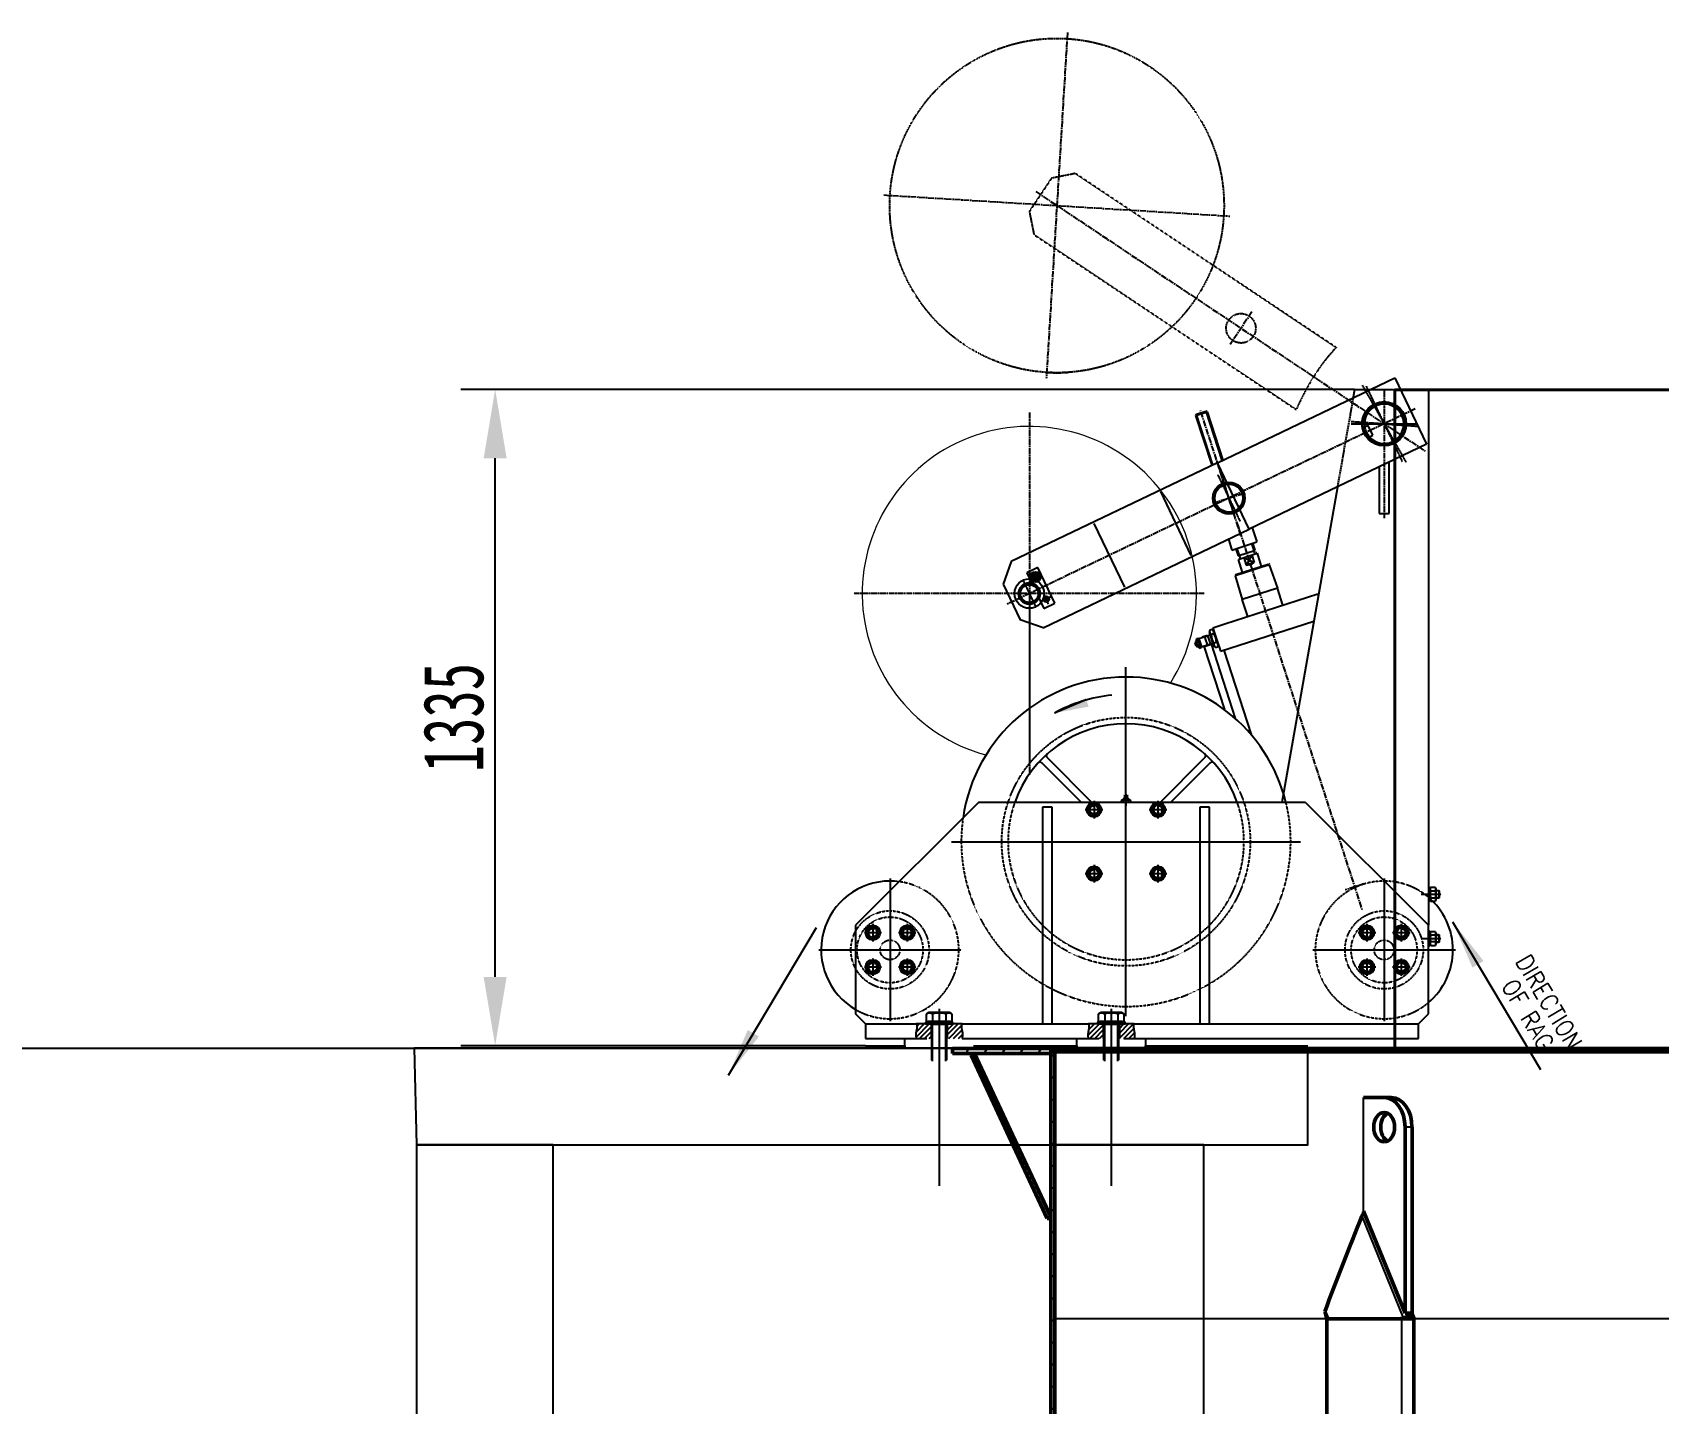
# Model space of a CAD drawing. Header units: millimetres. Extents: x 39335 to 110675, y -13954 to 36506.
# Drawn here: x 48306 to 51613, y 23853 to 26641 of the extents above; entities that cross this region are included whole.
import ezdxf
from ezdxf.enums import TextEntityAlignment as Align

# ---------------------------------------------------------------- set-up
doc = ezdxf.new("R2010")
doc.units = ezdxf.units.MM
for name, pattern in [('AM_ISO02W050', [7.5, 6, -1.5]), ('AM_ISO08W050', [18, 12, -1.5, 3, -1.5]), ('AM_ISO08W050x2', [9, 6, -0.75, 1.5, -0.75]), ('DASHDOT', [1.2, 1, -0.095, 0.01, -0.095]), ('DASHED', [0.75, 0.5, -0.25])]:
    doc.linetypes.add(name, pattern=pattern)
for name, color, linetype in [('10', 3, 'Continuous'), ('101', 7, 'Continuous'), ('102', 7, 'Continuous'), ('112', 7, 'Continuous'), ('20', 4, 'Continuous'), ('24', 7, 'Continuous'), ('26', 7, 'Continuous'), ('34', 7, 'Continuous'), ('4', 7, 'Continuous'), ('45', 7, 'Continuous'), ('5', 7, 'Continuous'), ('6', 7, 'Continuous'), ('94', 7, 'Continuous')]:
    doc.layers.add(name, color=color, linetype=linetype)
for name, color, linetype, lineweight in [('AM_0', 7, 'Continuous', 50), ('AM_3', 6, 'AM_ISO02W050', 25), ('AM_4', 3, 'Continuous', 25), ('AM_7', 4, 'AM_ISO08W050', 25), ('AM_8', 1, 'Continuous', 25), ('CAXA4', 3, 'Continuous', 25), ('NET-CO-BAN', 86, 'Continuous', 40), ('RED', 1, 'Continuous', 9)]:
    doc.layers.add(name, color=color, linetype=linetype, lineweight=lineweight)
doc.styles.add('\\M+5B1EA\\M+5D7BC', font='', dxfattribs={"width": 0.667})
doc.styles.add('SIMPLEX', font='SIMPLEX.SHX')
doc.styles.get('\\M+5B1EA\\M+5D7BC').set_extended_font_data('FangSong_GB2312')
doc.dimstyles.new('\\M+5B1EA\\M+5D7BC', dxfattribs={"dimscale": 35, "dimtxt": 3.5, "dimasz": 4, "dimexe": 2, "dimexo": 0, "dimtad": 1, "dimdec": 1, "dimdsep": 46, "dimtxsty": '\\M+5B1EA\\M+5D7BC', "dimcen": 0, "dimdle": 6, "dimazin": 2, "dimtfac": 1, "dimtdec": 1, "dimtmove": 0, "dimatfit": 3, "dimfxl": 0, "dimtolj": 1, "dimtzin": 0, "dimarcsym": 0})

# ---------------------------------------------------------------- blocks, each defined once
blk = doc.blocks.new('*D253')
at = {"layer": 'CAXA4', "color": 0, "lineweight": -2, "transparency": 16777216}
for p, q in [((51357, 24575.3), (51978.7, 24575.3)), ((51908.7, 24435.3), (51908.7, 19745.3)), ((51051.9, 19605.3), (51978.7, 19605.3))]:
    blk.add_line(p, q, dxfattribs=at)
at = {"layer": 'CAXA4', "color": 0, "transparency": 16777216}
for points in [[(51885.4, 24435.3), (51932.1, 24435.3), (51908.7, 24575.3)], [(51885.4, 19745.3), (51932.1, 19745.3), (51908.7, 19605.3)]]:
    blk.add_solid(points, dxfattribs=at)
at = {"layer": 'DEFPOINTS', "color": 0, "transparency": 16777216}
for p in [(51357, 24575.3), (51051.9, 19605.3), (51908.7, 19605.3)]:
    blk.add_point(p, dxfattribs=at)
at = {"layer": 'CAXA4', "color": 0, "transparency": 16777216, "insert": (51824.3, 23812.1), "char_height": 122.5, "attachment_point": 5, "rotation": 90, "style": '\\M+5B1EA\\M+5D7BC'}
blk.add_mtext('\\A1;4970', dxfattribs=at)
blk = doc.blocks.new('*X239')
at = {"layer": '112', "color": 4}
for p, q in [((14347.6, -17083.3), (14374.8, -17056.1)), ((14347.8, -17073.2), (14364.9, -17056.1)), ((14349.4, -17061.7), (14355, -17056.1)), ((14354.7, -17086.1), (14378.2, -17062.6)), ((14364.6, -17086.1), (14378.2, -17072.5)), ((14374.5, -17086.1), (14378.2, -17082.4))]:
    blk.add_line(p, q, dxfattribs=at)
blk = doc.blocks.new('*X240')
at = {"layer": '112', "color": 4}
for p, q in [((14411.2, -17059.3), (14414.4, -17056.1)), ((14411.2, -17069.2), (14424.3, -17056.1)), ((14411.2, -17079.1), (14434.2, -17056.1)), ((14414.1, -17086.1), (14440.1, -17060.1)), ((14424, -17086.1), (14440.9, -17069.2)), ((14433.9, -17086.1), (14442.1, -17077.9))]:
    blk.add_line(p, q, dxfattribs=at)
blk = doc.blocks.new('*X241')
at = {"layer": '112', "color": 4}
for p, q in [((14697.3, -17080.1), (14721.2, -17056.1)), ((14698.5, -17068.9), (14711.3, -17056.1)), ((14699, -17058.6), (14701.4, -17056.1)), ((14701.1, -17086.1), (14728.2, -17059.1)), ((14711, -17086.1), (14728.2, -17069)), ((14720.9, -17086.1), (14728.2, -17078.9))]:
    blk.add_line(p, q, dxfattribs=at)
blk = doc.blocks.new('*X242')
at = {"layer": '112', "color": 4}
for p, q in [((14761.2, -17065.7), (14770.7, -17056.1)), ((14761.2, -17075.6), (14780.6, -17056.1)), ((14761.2, -17085.5), (14790.5, -17056.1)), ((14770.4, -17086.1), (14790.3, -17066.2)), ((14780.3, -17086.1), (14791.8, -17074.7)), ((14790.2, -17086.1), (14791.5, -17084.9))]:
    blk.add_line(p, q, dxfattribs=at)
blk = doc.blocks.new('*D254')
at = {"layer": 'CAXA4', "color": 0, "lineweight": -2, "transparency": 16777216}
for p, q in [((50994.8, 25915.3), (49176.7, 25915.3)), ((49246.7, 24720.3), (49246.7, 25775.3)), ((49999.8, 24580.3), (49176.7, 24580.3))]:
    blk.add_line(p, q, dxfattribs=at)
at = {"layer": 'CAXA4', "color": 0, "transparency": 16777216}
for points in [[(49223.3, 25775.3), (49270, 25775.3), (49246.7, 25915.3)], [(49223.3, 24720.3), (49270, 24720.3), (49246.7, 24580.3)]]:
    blk.add_solid(points, dxfattribs=at)
at = {"layer": 'DEFPOINTS', "color": 0, "transparency": 16777216}
for p in [(49246.7, 25915.3), (50994.8, 25915.3), (49999.8, 24580.3)]:
    blk.add_point(p, dxfattribs=at)
at = {"layer": 'CAXA4', "color": 0, "transparency": 16777216, "insert": (49162.2, 25247.8), "char_height": 122.5, "attachment_point": 5, "rotation": 90, "style": '\\M+5B1EA\\M+5D7BC'}
blk.add_mtext('\\A1;1335', dxfattribs=at)
blk = doc.blocks.new('A$C7F1C63B6')
at = {"layer": '102', "color": 4, "linetype": 'DASHDOT'}
for p, q in [((600.5, -106.9), (641, -106.9)), ((600.5, -196.9), (641, -196.9))]:
    blk.add_line(p, q, dxfattribs=at)
at = {"layer": 'AM_0'}
for p, q in [((264.7, 586), (266.6, 586.6)), ((291.5, 563.1), (289, 564.4)), ((160.7, 398.2), (161.1, 397.8)), ((166.1, 418.9), (165.7, 419.3))]:
    blk.add_line(p, q, dxfattribs=at)
at = {"layer": 'AM_3', "ltscale": 0.5}
for p, q in [((461.5, 900.2), (430, 721.4)), ((496.4, 920), (554.2, 920))]:
    blk.add_line(p, q, dxfattribs=at)
at = {"layer": 'AM_7'}
for p, q in [((-119.1, 1645.7), (-162.1, 941.9)), ((-492.4, 1315.3), (211.3, 1272.3)), ((-183.3, 1322.3), (608.2, 794.5)), ((256, 1077.4), (211.6, 1010.9)), ((525, 917.1), (525, 657.8)), ((-196.6, 872.7), (-196.6, 136.7)), ((233.9, 622.7), (151.6, 877.3)), ((588.1, 880.2), (488.9, 832.7)), ((487.5, 832.1), (-241.7, 483.1)), ((220.1, 665.6), (198.5, 732.2)), ((176, 688.2), (242.6, 709.7)), ((225.6, 648.4), (480.4, -139.5)), ((-188.2, 547.3), (-193.8, 539.2)), ((-193.8, 539.2), (-189.5, 530.4)), ((-178.4, 546.6), (-188.2, 547.3)), ((-179.7, 529.6), (-174.2, 537.7)), ((-174.2, 537.7), (-178.4, 546.6)), ((159.3, 504.7), (-552.6, 504.7)), ((-196.6, 506.7), (-196.6, 164.7)), ((163.4, 408.6), (159.8, 419.7)), ((167, 397.4), (163.4, 408.6)), ((484, -85.8), (446, -98.1))]:
    blk.add_line(p, q, dxfattribs=at)
at = {"layer": 'AM_7', "linetype": 'DASHDOT', "ltscale": 0.1}
for p, q in [((-103.2, 1359), (-151.7, 1349.3)), ((427.7, 1005), (-103.2, 1359)), ((-151.7, 1349.3), (-196.1, 1282.7)), ((-186.4, 1234.2), (-196.1, 1282.7)), ((-186.4, 1234.2), (346.1, 879.1))]:
    blk.add_line(p, q, dxfattribs=at)
at = {"layer": 'AM_7', "linetype": 'Continuous'}
for p, q in [((185.9, 770.9), (546.7, 943.6)), ((546.7, 943.6), (611.5, 808.2)), ((465, 920), (461.5, 900.2)), ((465, 920), (496.4, 920)), ((554.2, 920), (615, 920)), ((142.3, 867), (165.2, 874.4)), ((142.3, 867), (143.6, 869.5)), ((175.1, 765.7), (142.3, 867)), ((176.4, 766.4), (143.3, 868.9)), ((143.6, 869.5), (162.7, 875.6)), ((165.2, 874.4), (162.7, 875.6)), ((195.6, 775.5), (163.3, 875.3)), ((165.2, 874.4), (196.9, 776.2)), ((492.3, 846.5), (485.6, 843.3)), ((501.8, 826.7), (492.3, 846.5)), ((611.5, 808.2), (250.7, 635.6)), ((495.1, 823.5), (501.8, 826.7)), ((185.9, 770.9), (-233.5, 570.2)), ((250.7, 635.6), (185.9, 770.9)), ((515, 762.1), (515, 667.8)), ((535, 667.8), (535, 771.6)), ((70, 712.1), (132.1, 582.2)), ((515, 667.8), (535, 667.8)), ((-168.8, 434.9), (250.7, 635.6)), ((-65.3, 647.3), (-3.2, 517.4)), ((256.7, 638.5), (266.1, 609.6)), ((208.4, 615.4), (215.6, 593.2)), ((215.6, 593.2), (266.1, 609.6)), ((223.7, 595.9), (228.3, 581.6)), ((225.6, 596.5), (230.2, 582.2)), ((260.7, 592), (256, 606.3)), ((262.6, 592.7), (257.9, 606.9)), ((-233.5, 570.2), (-250, 523.5)), ((291.5, 563.1), (222.1, 540.7)), ((223.4, 543.2), (289, 564.4)), ((228.3, 581.6), (229.3, 581.9)), ((228.6, 574.3), (230.5, 574.9)), ((237.2, 547.7), (228.6, 574.3)), ((229.3, 581.9), (261.6, 592.4)), ((230.5, 574.9), (264.7, 586)), ((232.4, 578.7), (231.8, 580.6)), ((239.5, 577.8), (260.6, 567.9)), ((239.5, 577.8), (244.4, 562.6)), ((255.7, 583.1), (244.4, 562.6)), ((260.6, 567.9), (244.4, 562.6)), ((255.7, 583.1), (260.6, 567.9)), ((260.9, 587.9), (260.3, 589.8)), ((261.6, 592.4), (262.6, 592.7)), ((266.6, 586.6), (275.2, 560)), ((291.5, 563.1), (307.9, 515.9)), ((-179.2, 557.4), (-201.7, 546.6)), ((-201.7, 546.6), (-190.8, 523.8)), ((-189.5, 530.4), (-179.7, 529.6)), ((-144.6, 485.2), (-179.2, 557.4)), ((223.4, 543.2), (222.1, 540.7)), ((222.1, 540.7), (236.5, 492.8)), ((-250, 523.5), (-215.5, 451.3)), ((-178.1, 497.2), (-167.2, 474.4)), ((201.3, 442.9), (390, 503.9)), ((307.9, 515.9), (236.5, 492.8)), ((319.2, 481), (307.9, 515.9)), ((390, 503.9), (391.1, 500.8)), ((-167.2, 474.4), (-144.6, 485.2)), ((247.8, 457.9), (236.5, 492.8)), ((-168.8, 434.9), (-215.5, 451.3)), ((170.4, 430.3), (169.4, 425.7)), ((175.4, 431.9), (170.4, 430.3)), ((178.9, 428.7), (175.4, 431.9)), ((176.9, 435), (201.3, 442.9)), ((176.9, 435), (179.6, 426.5)), ((192.3, 387.4), (381.9, 448.7)), ((140.6, 404.3), (141.5, 404.7)), ((142.4, 398.6), (140.6, 404.3)), ((143.4, 408), (140.7, 407.1)), ((140.7, 407.1), (144.2, 396.5)), ((143.4, 398.9), (142.4, 398.6)), ((143.2, 412.4), (142.7, 409.9)), ((142.7, 409.9), (147.4, 395.4)), ((146.6, 413.4), (143.2, 412.4)), ((144.2, 396.5), (146.8, 397.3)), ((144.8, 407.7), (148.1, 408.8)), ((148.4, 411.8), (146.6, 413.4)), ((147.8, 398.4), (151.1, 399.4)), ((148, 413.1), (166.1, 418.9)), ((153.6, 395.9), (148, 413.1)), ((153.1, 397.2), (148.4, 411.8)), ((148.8, 410.8), (152.8, 398.2)), ((152.6, 394.8), (153.1, 397.2)), ((171.6, 401.8), (153.6, 395.9)), ((155.2, 415.9), (155.1, 415.4)), ((165.7, 419.3), (155.2, 415.9)), ((158.5, 397.5), (200.1, 268.6)), ((161.1, 397.8), (171.5, 401.2)), ((166.1, 418.9), (171.1, 420.5)), ((166.1, 418.9), (171.6, 401.8)), ((169.4, 425.7), (178.3, 398.3)), ((171.1, 420.5), (176.6, 403.4)), ((171.5, 401.2), (171.7, 401.8)), ((171.6, 401.8), (176.6, 403.4)), ((173.2, 402.3), (222.2, 250.7)), ((178.3, 423.1), (173.3, 421.5)), ((178.3, 398.3), (181.8, 395.1)), ((184, 405.5), (178.9, 403.9)), ((179.6, 426.5), (187.1, 403.5)), ((186.8, 396.7), (187.8, 401.3)), ((187.1, 403.5), (190.1, 394.3)), ((147.4, 395.4), (149.3, 393.7)), ((149.3, 393.7), (152.6, 394.8)), ((181.8, 395.1), (186.8, 396.7)), ((190.1, 394.3), (192.3, 387.4)), ((199, 389.6), (254.5, 217.9)), ((617.1, -91.9), (615, -91.9)), ((617.1, -121.9), (617.1, -91.9)), ((618, -92.8), (617.1, -91.9)), ((618, -121), (618, -92.8)), ((619.8, -93.1), (618, -96.1)), ((618, -96.1), (618, -117.7)), ((629.2, -93.1), (619.8, -93.1)), ((631, -96.1), (629.2, -93.1)), ((631, -117.7), (631, -96.1)), ((631, -98.9), (636, -98.9)), ((636, -98.9), (636, -114.9)), ((636, -98.9), (637, -99.9)), ((615, -121.9), (617.1, -121.9)), ((617.1, -121.9), (618, -121)), ((618, -117.7), (619.8, -120.8)), ((619.8, -100), (629.2, -100)), ((619.8, -113.8), (629.2, -113.8)), ((619.8, -120.8), (629.2, -120.8)), ((629.2, -120.8), (631, -117.7)), ((637, -99.9), (631, -99.9)), ((637, -113.9), (631, -113.9)), ((636, -114.9), (631, -114.9)), ((637, -113.9), (636, -114.9)), ((637, -99.9), (637, -113.9)), ((617.1, -181.9), (615, -181.9)), ((617.1, -211.9), (617.1, -181.9)), ((618, -182.8), (617.1, -181.9)), ((618, -211), (618, -182.8)), ((619.8, -183.1), (618, -186.1)), ((618, -186.1), (618, -207.7)), ((629.2, -183.1), (619.8, -183.1)), ((629.2, -190), (619.8, -190)), ((631, -186.1), (629.2, -183.1)), ((631, -207.7), (631, -186.1)), ((631, -188.9), (636, -188.9)), ((631, -189.9), (637, -189.9)), ((636, -188.9), (636, -204.9)), ((636, -188.9), (637, -189.9)), ((637, -189.9), (637, -203.9)), ((615, -211.9), (617.1, -211.9)), ((617.1, -211.9), (618, -211)), ((618, -207.7), (619.8, -210.8)), ((629.2, -203.8), (619.8, -203.8)), ((619.8, -210.8), (629.2, -210.8)), ((629.2, -210.8), (631, -207.7)), ((631, -203.9), (637, -203.9)), ((636, -204.9), (631, -204.9)), ((637, -203.9), (636, -204.9))]:
    blk.add_line(p, q, dxfattribs=at)
at = {"layer": 'AM_7', "linetype": 'DASHDOT'}
for p, q in [((488.3, 926.7), (561.7, 773.3)), ((458, 854.8), (592, 845.2)), ((488.9, 832.7), (486.1, 831.4)), ((186.6, 746.3), (231.9, 651.6)), ((-209.7, 532), (-183.6, 477.4)), ((-172.9, 543.8), (-195.1, 533.1)), ((-174.1, 543.2), (-193.9, 533.7)), ((-177.7, 541.5), (-190.3, 535.4)), ((-177.7, 541.5), (-190.3, 535.4)), ((-178.7, 527.3), (-189.3, 549.6)), ((-179.2, 528.5), (-188.7, 548.4)), ((-187, 544.8), (-181, 532.1)), ((-187, 544.8), (-181, 532.1)), ((-207.4, 527.2), (-185.8, 482.1)), ((-152.5, 498.1), (-172.3, 488.6)), ((-156.1, 496.4), (-168.7, 490.3)), ((-156.1, 496.4), (-168.7, 490.3)), ((-157.6, 483.4), (-167.1, 503.3)), ((-165.4, 499.7), (-159.4, 487)), ((-165.4, 499.7), (-159.4, 487))]:
    blk.add_line(p, q, dxfattribs=at)
at = {"layer": 'AM_7', "linetype": 'AM_ISO08W050x2'}
for p, q in [((185.1, 773.6), (193.6, 747.5)), ((191.7, 753.2), (200.2, 727))]:
    blk.add_line(p, q, dxfattribs=at)
at = {"layer": 'AM_7', "linetype": 'DASHDOT', "ltscale": 0.1}
for centre, radius in [((-140.6, 1293.8), 340), ((233.8, 1044.2), 30)]:
    blk.add_circle(centre, radius, dxfattribs=at)
at = {"layer": 'AM_7', "linetype": 'Continuous'}
for centre, radius in [((209.3, 698.9), 32.5), ((209.3, 698.9), 30), ((209.3, 698.9), 28.5), ((-196.6, 504.7), 30), ((-196.6, 504.7), 30), ((-184, 538.5), 10.5), ((-184, 538.5), 9.9), ((-184, 538.5), 7.65), ((-184, 538.5), 4.25), ((-184, 538.5), 4.25), ((-196.6, 504.7), 22), ((-196.6, 504.7), 22), ((-196.6, 504.7), 20.5), ((-196.6, 504.7), 20.5), ((-196.6, 504.7), 20.5), ((-196.6, 504.7), 20.2), ((-196.6, 504.7), 20), ((-196.6, 504.7), 18), ((-162.4, 493.4), 6), ((-162.4, 493.4), 4.25), ((-162.4, 493.4), 4.25)]:
    blk.add_circle(centre, radius, dxfattribs=at)
at = {"layer": 'AM_7', "linetype": 'DASHDOT', "ltscale": 0.1}
for centre, radius, start, end in [((652.9, 785.4), 314.6, 135.712, 142.5743), ((714.9, 738), 392.6, 142.5824, 148.0813), ((823.5, 670.3), 520.7, 148.0766, 152.2301), ((1025.4, 563.9), 748.8, 152.227, 155.1071)]:
    blk.add_arc(centre, radius, start, end, dxfattribs=at)
at = {"layer": 'AM_7'}
blk.add_arc((-140.6, 1293.8), 340, 266.5049, 274.074, dxfattribs=at)
at = {"layer": 'AM_7', "linetype": 'Continuous'}
for centre, radius, start, end in [((525, 850), 40, 25.572, 189.61), ((525, 850), 40, 25.572, 189.61), ((525, 850), 40, 295.572, 25.572), ((525, 850), 40, 189.61, 205.572), ((525, 850), 40, 205.572, 221.534), ((525, 850), 40, 221.534, 295.572), ((229.9, 580), 2, 17.9186, 107.9186), ((229.5, 577.8), 3, 287.9186, 17.9186), ((245.7, 586.2), 23.6, 266.7914, 309.0457), ((262.2, 590.5), 2, 107.9186, 197.9186), ((263.8, 588.9), 3, 197.9186, 287.9186), ((-184, 538.5), 5, 195.572, 125.572), ((-184, 538.5), 5, 195.572, 125.572), ((-162.4, 493.4), 5, 195.572, 125.572), ((-162.4, 493.4), 5, 195.572, 125.572), ((178.3, 427.9), 8.18, 163.5343, 232.3028), ((170.4, 425.4), 8.18, 343.5343, 52.3028), ((147.4, 411.1), 4.34, 163.5343, 232.3028), ((161, 407.8), 16.2, 180.3306, 215.5065), ((143.9, 410), 4.34, 343.5343, 52.3028), ((151.9, 397.1), 4.34, 163.5343, 232.3028), ((134.9, 399.3), 16.2, 0.3306, 35.5065), ((148.4, 396), 4.34, 343.5343, 52.3028), ((203.8, 421.6), 30.6, 180.3306, 215.5065), ((153.4, 405.3), 30.6, 0.3306, 35.5065), ((186.8, 401.6), 8.18, 163.5343, 232.3028), ((179, 399), 8.18, 343.5343, 52.3028), ((624.8, -96.5), 6.13, 145.6158, 214.3842), ((624.2, -96.5), 6.13, 325.6158, 34.3842), ((641.6, -106.9), 22.9, 162.412, 197.588), ((624.8, -117.3), 6.13, 145.6158, 214.3842), ((607.4, -106.9), 22.9, 342.412, 17.588), ((624.2, -117.3), 6.13, 325.6158, 34.3842), ((624.8, -186.5), 6.13, 145.6158, 214.3842), ((641.6, -196.9), 22.9, 162.412, 197.588), ((624.2, -186.5), 6.13, 325.6158, 34.3842), ((607.4, -196.9), 22.9, 342.412, 17.588), ((624.8, -207.3), 6.13, 145.6158, 214.3842), ((624.2, -207.3), 6.13, 325.6158, 34.3842)]:
    blk.add_arc(centre, radius, start, end, dxfattribs=at)
at = {"layer": 'AM_7', "linetype": 'Continuous', "lineweight": 18}
blk.add_arc((-196.6, 504.7), 339.9, 327.6073, 254.9665, dxfattribs=at)
blk = doc.blocks.new('*D277')
at = {"layer": 'CAXA4', "color": 0, "lineweight": -2, "transparency": 16777216}
for p, q in [((52011.6, 24574.9), (48009, 24574.9)), ((48079, 24434.9), (48079, 19554.9)), ((49850.2, 19414.9), (48009, 19414.9))]:
    blk.add_line(p, q, dxfattribs=at)
at = {"layer": 'CAXA4', "color": 0, "transparency": 16777216}
for points in [[(48055.7, 24434.9), (48102.3, 24434.9), (48079, 24574.9)], [(48055.7, 19554.9), (48102.3, 19554.9), (48079, 19414.9)]]:
    blk.add_solid(points, dxfattribs=at)
at = {"layer": 'DEFPOINTS', "color": 0, "transparency": 16777216}
for p in [(52011.6, 24574.9), (48079, 19414.9), (49850.2, 19414.9)]:
    blk.add_point(p, dxfattribs=at)
at = {"layer": 'CAXA4', "color": 0, "transparency": 16777216, "insert": (47994.6, 23944.7), "char_height": 122.5, "attachment_point": 5, "rotation": 90, "style": '\\M+5B1EA\\M+5D7BC'}
blk.add_mtext('\\A1;5160', dxfattribs=at)
blk = doc.blocks.new('rgqwefw')
at = {"layer": 'AM_8'}
h = blk.add_hatch(dxfattribs=at)
h.set_pattern_fill('ANSI31', color=256, scale=254, angle=15, style=0)
h.set_pattern_definition([(59.99998, (3731708.963, -131509.686), (-27.4963, 15.87501), [])])
h.paths.add_polyline_path([(3732986.9, -119356.4), (3733186.9, -119356.4), (3733186.9, -119353.4), (3733186.9, -119346.4), (3732986.9, -119346.4)])
h = blk.add_hatch(dxfattribs=at)
h.set_pattern_fill('ANSI31', color=256, scale=254, angle=90.0002, style=0)
h.set_pattern_definition([(135.0002, (3731708.963, -131509.686), (-22.45056, -22.45072), [])])
h.paths.add_polyline_path([(3733194.9, -119353.4), (3733186.9, -119353.4), (3733186.9, -119356.4), (3733186.9, -120321.4), (3733186.9, -120821.4), (3733186.9, -121121.4), (3733194.9, -121121.4)])
h = blk.add_hatch(dxfattribs=at)
h.set_pattern_fill('ANSI31', color=256, scale=254, angle=75.0002, style=0)
h.set_pattern_definition([(120.00018, (3731708.963, -131509.686), (-27.49626, -15.875084), [])])
h.paths.add_polyline_path([(3733024.6, -119359.8), (3733179.6, -119692.2), (3733186.9, -119688.8), (3733031.9, -119356.4)])
at = {"layer": 'AM_0'}
for p, q in [((3733186.9, -119346.4), (3732986.9, -119346.4)), ((3732986.9, -119346.4), (3732986.9, -119356.4)), ((3733186.9, -119356.4), (3733186.9, -119346.4)), ((3735361.9, -119346.4), (3733186.9, -119346.4)), ((3733194.9, -119353.4), (3733186.9, -119353.4)), ((3733186.9, -119353.4), (3733186.9, -121121.4)), ((3733194.9, -121121.4), (3733194.9, -119353.4)), ((3735361.9, -119353.4), (3733194.9, -119353.4)), ((3732986.9, -119356.4), (3733186.9, -119356.4)), ((3733031.9, -119356.4), (3733024.6, -119359.8)), ((3733024.6, -119359.8), (3733179.6, -119692.2)), ((3733186.9, -119688.8), (3733031.9, -119356.4)), ((3733864.9, -119446.4), (3733822.5, -119446.4)), ((3733879, -119446.4), (3733864.9, -119446.4)), ((3733907.3, -119885), (3733907.3, -119506.4)), ((3733921.5, -119506.4), (3733921.5, -119885)), ((3733822.5, -119677.2), (3733907.3, -119885)), ((3733179.6, -119692.2), (3733186.9, -119688.8)), ((3733186.9, -119692.2), (3733179.6, -119692.2)), ((3733744.1, -119881.8), (3733750, -119896.4)), ((3733907.3, -119885), (3733921.5, -119885)), ((3733921.4, -119885), (3733926.1, -119896.4)), ((3733748.4, -119896.4), (3733748.4, -121130.9)), ((3733749.9, -119896.4), (3733748.4, -119896.4)), ((3733749.9, -119896.4), (3733750, -119896.4)), ((3733750, -119896.4), (3733850.7, -119896.4)), ((3733900.3, -119896.4), (3733850.7, -119896.4)), ((3733903.7, -119894), (3733896.8, -119896.4)), ((3733900.3, -119896.4), (3733925.3, -119896.4)), ((3733924.9, -119896.4), (3733923.9, -119894)), ((3733925.3, -119896.4), (3733925.3, -121289.3)), ((3733925.3, -119896.4), (3733926.1, -119896.4))]:
    blk.add_line(p, q, dxfattribs=at)
for centre, major_axis, ratio, start_param, end_param in [((3733864.9, -119506.4), (0, 60), 0.707107, 4.712389, 6.283185), ((3733879, -119506.4), (0, 60), 0.707107, 4.712389, 6.283185), ((3733879, -119506.4), (0, 30), 0.707107, 0.339837, 2.801756), ((3735361.9, -123416.7), (-20.8, 5266.3), 0.411465, 0.782407, 0.833298), ((3735361.9, -123921), (-2147.6, 6319.2), 0.045799, 0.861875, 0.864873), ((3733903.5, -119902.4), (20.4, 8.3), 0.353553, 0.007865, 1.419583)]:
    blk.add_ellipse(centre, major_axis=major_axis, ratio=ratio, start_param=start_param, end_param=end_param, dxfattribs=at)
blk.add_ellipse((3733864.9, -119506.4), major_axis=(0, -30), ratio=0.707107, dxfattribs=at)
blk.add_open_spline([(3733823.8, -119680.4), (3733822.3, -119682), (3733821.1, -119684.2), (3733819.9, -119686.8), (3733819.7, -119687.3), (3733819.5, -119687.8)], degree=3, knots=[6.0260419, 6.0260419, 6.0260419, 6.0260419, 6.7920115, 6.7920115, 6.9615778, 6.9615778, 6.9615778, 6.9615778], dxfattribs=at)
at = {"layer": 'AM_4'}
for p, q in [((3733822.5, -119677.2), (3733822.5, -119446.4)), ((3733921.5, -119506.4), (3733907.3, -119506.4)), ((3733819.5, -119687.8), (3733903.7, -119894)), ((3733920.2, -119885), (3733923.9, -119894)), ((3737528.9, -119896.4), (3733194.9, -119896.4)), ((3733900.3, -119896.4), (3733900.3, -121289.3))]:
    blk.add_line(p, q, dxfattribs=at)

msp = doc.modelspace()

# ---------------------------------------------------------------- linework, layer by layer
for points in [[(50899.79, 24575.29), (49081.88, 24575.29), (49086.92, 24378.93), (50899.79, 24378.93)], [(49364.83, 24378.93), (49086.92, 24378.93), (49086.92, 19605.29), (49364.83, 19605.29)], [(50688.12, 24378.93), (50375.97, 24378.93), (50375.97, 19414.91), (50688.12, 19414.91)]]:
    msp.add_lwpolyline(points, close=True)
at = {"layer": '101', "color": 7}
msp.add_line((50449, 25283.58), (50384.34, 25256.98), dxfattribs=at)
msp.add_arc((50529.79, 24995.29), 299.4, 95.54723, 119.06503, dxfattribs=at)
msp.add_solid([(50448.01, 25287.49), (50453.74, 25269.97), (50384.34, 25256.98)], dxfattribs=at)
at = {"layer": '102', "color": 4, "linetype": 'DASHDOT'}
for p, q in [((51010.27, 25923.51), (51099.31, 25767.07)), ((50987.64, 25845.29), (51121.94, 25845.29)), ((50529.79, 24640.29), (50529.79, 25350.29)), ((50464.79, 25078.14), (50464.79, 25042.43)), ((50529.79, 25092.23), (50529.79, 25068.23)), ((50529.79, 25073.29), (50529.79, 25082.29)), ((50529.79, 25073.69), (50529.79, 25080.89)), ((50594.79, 25078.14), (50594.79, 25042.43)), ((50482.64, 25060.29), (50446.93, 25060.29)), ((50612.64, 25060.29), (50576.93, 25060.29)), ((50174.79, 24995.29), (50884.79, 24995.29)), ((50464.79, 24948.14), (50464.79, 24912.43)), ((50594.79, 24948.14), (50594.79, 24912.43)), ((50049.79, 24920.29), (50049.79, 24630.29)), ((50482.64, 24930.29), (50446.93, 24930.29)), ((50612.64, 24930.29), (50576.93, 24930.29)), ((51054.79, 24920.29), (51054.79, 24630.29)), ((50032.64, 24810.29), (49996.93, 24810.29)), ((50014.79, 24828.14), (50014.79, 24792.43)), ((50102.64, 24810.29), (50066.93, 24810.29)), ((50084.79, 24828.14), (50084.79, 24792.43)), ((51037.64, 24810.29), (51001.93, 24810.29)), ((51019.79, 24828.14), (51019.79, 24792.43)), ((51107.64, 24810.29), (51071.93, 24810.29)), ((51089.79, 24828.14), (51089.79, 24792.43)), ((49904.79, 24775.29), (49909.79, 24775.29)), ((49909.79, 24775.29), (50194.79, 24775.29)), ((50909.79, 24775.29), (51194.79, 24775.29)), ((51194.79, 24775.29), (51199.79, 24775.29)), ((50032.64, 24740.29), (49996.93, 24740.29)), ((50014.79, 24758.14), (50014.79, 24722.43)), ((50102.64, 24740.29), (50066.93, 24740.29)), ((50084.79, 24758.14), (50084.79, 24722.43)), ((51037.64, 24740.29), (51001.93, 24740.29)), ((51019.79, 24758.14), (51019.79, 24722.43)), ((51107.64, 24740.29), (51071.93, 24740.29)), ((51089.79, 24758.14), (51089.79, 24722.43))]:
    msp.add_line(p, q, dxfattribs=at)
at = {"layer": '102', "color": 4}
for p, q in [((51144.79, 25915.29), (51144.79, 24825.29)), ((50959.76, 25716.67), (50846.65, 25075.29)), ((50439.18, 25075.29), (50358.55, 25155.92)), ((50369.16, 25166.52), (50460.39, 25075.29)), ((50599.18, 25075.29), (50690.42, 25166.52)), ((50701.03, 25155.92), (50620.39, 25075.29)), ((50229.79, 25075.29), (49979.79, 24825.29)), ((50894.79, 25075.29), (50229.79, 25075.29)), ((50457.86, 25072.29), (50450.93, 25060.29)), ((50471.72, 25072.29), (50457.86, 25072.29)), ((50478.64, 25060.29), (50471.72, 25072.29)), ((50522.14, 25080.29), (50519.97, 25079.04)), ((50519.97, 25079.04), (50519.97, 25076.54)), ((50519.97, 25076.54), (50522.14, 25075.29)), ((50537.44, 25080.29), (50522.14, 25080.29)), ((50524.88, 25076.54), (50524.88, 25079.04)), ((50526.59, 25088.49), (50527.54, 25090.23)), ((50526.59, 25088.49), (50532.98, 25088.49)), ((50527.14, 25086), (50532.44, 25086)), ((50527.54, 25090.23), (50532.04, 25090.23)), ((50532.04, 25090.23), (50532.98, 25088.49)), ((50534.69, 25076.54), (50534.69, 25079.04)), ((50539.6, 25079.04), (50537.44, 25080.29)), ((50537.44, 25075.29), (50539.6, 25076.54)), ((50539.6, 25076.54), (50539.6, 25079.04)), ((50587.86, 25072.29), (50580.93, 25060.29)), ((50601.72, 25072.29), (50587.86, 25072.29)), ((50608.64, 25060.29), (50601.72, 25072.29)), ((50894.79, 25075.29), (51144.79, 24825.29)), ((50359.79, 25065.29), (50359.79, 24625.29)), ((50379.79, 25065.29), (50359.79, 25065.29)), ((50379.79, 24625.29), (50379.79, 25065.29)), ((50450.93, 25060.29), (50457.86, 25048.29)), ((50457.86, 25048.29), (50471.72, 25048.29)), ((50471.72, 25048.29), (50478.64, 25060.29)), ((50580.93, 25060.29), (50587.86, 25048.29)), ((50587.86, 25048.29), (50601.72, 25048.29)), ((50601.72, 25048.29), (50608.64, 25060.29)), ((50679.79, 25065.29), (50679.79, 24625.29)), ((50699.79, 25065.29), (50679.79, 25065.29)), ((50699.79, 24625.29), (50699.79, 25065.29)), ((50457.86, 24942.29), (50450.93, 24930.29)), ((50471.72, 24942.29), (50457.86, 24942.29)), ((50478.64, 24930.29), (50471.72, 24942.29)), ((50587.86, 24942.29), (50580.93, 24930.29)), ((50601.72, 24942.29), (50587.86, 24942.29)), ((50608.64, 24930.29), (50601.72, 24942.29)), ((50450.93, 24930.29), (50457.86, 24918.29)), ((50457.86, 24918.29), (50471.72, 24918.29)), ((50471.72, 24918.29), (50478.64, 24930.29)), ((50580.93, 24930.29), (50587.86, 24918.29)), ((50587.86, 24918.29), (50601.72, 24918.29)), ((50601.72, 24918.29), (50608.64, 24930.29)), ((49979.79, 24825.29), (49979.79, 24645.29)), ((50007.86, 24822.29), (50000.93, 24810.29)), ((50000.93, 24810.29), (50007.86, 24798.29)), ((50021.72, 24822.29), (50007.86, 24822.29)), ((50028.64, 24810.29), (50021.72, 24822.29)), ((50021.72, 24798.29), (50028.64, 24810.29)), ((50077.86, 24822.29), (50070.93, 24810.29)), ((50070.93, 24810.29), (50077.86, 24798.29)), ((50091.72, 24822.29), (50077.86, 24822.29)), ((50098.64, 24810.29), (50091.72, 24822.29)), ((50091.72, 24798.29), (50098.64, 24810.29)), ((51012.86, 24822.29), (51005.93, 24810.29)), ((51005.93, 24810.29), (51012.86, 24798.29)), ((51026.72, 24822.29), (51012.86, 24822.29)), ((51033.64, 24810.29), (51026.72, 24822.29)), ((51026.72, 24798.29), (51033.64, 24810.29)), ((51082.86, 24822.29), (51075.93, 24810.29)), ((51075.93, 24810.29), (51082.86, 24798.29)), ((51096.72, 24822.29), (51082.86, 24822.29)), ((51103.64, 24810.29), (51096.72, 24822.29)), ((51096.72, 24798.29), (51103.64, 24810.29)), ((51144.79, 24645.29), (51144.79, 24825.29)), ((50007.86, 24798.29), (50021.72, 24798.29)), ((50077.86, 24798.29), (50091.72, 24798.29)), ((51012.86, 24798.29), (51026.72, 24798.29)), ((51082.86, 24798.29), (51096.72, 24798.29)), ((50007.86, 24752.29), (50000.93, 24740.29)), ((50000.93, 24740.29), (50007.86, 24728.29)), ((50021.72, 24752.29), (50007.86, 24752.29)), ((50028.64, 24740.29), (50021.72, 24752.29)), ((50021.72, 24728.29), (50028.64, 24740.29)), ((50077.86, 24752.29), (50070.93, 24740.29)), ((50070.93, 24740.29), (50077.86, 24728.29)), ((50091.72, 24752.29), (50077.86, 24752.29)), ((50098.64, 24740.29), (50091.72, 24752.29)), ((50091.72, 24728.29), (50098.64, 24740.29)), ((51012.86, 24752.29), (51005.93, 24740.29)), ((51005.93, 24740.29), (51012.86, 24728.29)), ((51026.72, 24752.29), (51012.86, 24752.29)), ((51033.64, 24740.29), (51026.72, 24752.29)), ((51026.72, 24728.29), (51033.64, 24740.29)), ((51082.86, 24752.29), (51075.93, 24740.29)), ((51075.93, 24740.29), (51082.86, 24728.29)), ((51096.72, 24752.29), (51082.86, 24752.29)), ((51103.64, 24740.29), (51096.72, 24752.29)), ((51096.72, 24728.29), (51103.64, 24740.29)), ((50007.86, 24728.29), (50021.72, 24728.29)), ((50077.86, 24728.29), (50091.72, 24728.29)), ((51012.86, 24728.29), (51026.72, 24728.29)), ((51082.86, 24728.29), (51096.72, 24728.29)), ((49999.79, 24625.29), (49979.79, 24645.29)), ((51124.79, 24625.29), (51144.79, 24645.29)), ((49999.79, 24625.29), (50103.29, 24625.29)), ((49999.79, 24625.29), (49999.79, 24595.29)), ((50133.29, 24625.29), (50103.29, 24625.29)), ((50133.29, 24625.29), (50133.29, 24595.29)), ((50166.29, 24625.29), (50133.29, 24625.29)), ((50166.29, 24625.29), (50166.29, 24595.29)), ((50196.29, 24625.29), (50166.29, 24625.29)), ((50196.29, 24625.29), (50453.29, 24625.29)), ((50483.29, 24625.29), (50453.29, 24625.29)), ((50483.29, 24625.29), (50483.29, 24595.29)), ((50516.29, 24625.29), (50483.29, 24625.29)), ((50516.29, 24625.29), (50516.29, 24595.29)), ((50546.29, 24625.29), (50516.29, 24625.29)), ((50546.29, 24625.29), (51124.79, 24625.29)), ((51124.79, 24595.29), (51124.79, 24625.29)), ((49999.79, 24595.29), (50103.29, 24595.29)), ((50196.29, 24595.29), (50453.29, 24595.29)), ((50546.29, 24595.29), (51124.79, 24595.29))]:
    msp.add_line(p, q, dxfattribs=at)
for points in [[(50103.29, 24625.29, -0.0562595), (50104.25, 24622.31, -0.0484174), (50104.54, 24619.39, -0.033138), (50104.34, 24616.5, -0.0157788), (50103.86, 24613.62, 0.0012983), (50103.29, 24610.74, 0.0197323), (50102.62, 24606.34, 0.0301053), (50102.39, 24601.92, 0.0404258), (50102.79, 24597.49), (50103.29, 24595.29)], [(50196.29, 24625.29, 0.0562595), (50195.32, 24622.31, 0.0484174), (50195.04, 24619.39, 0.033138), (50195.24, 24616.5, 0.0157788), (50195.72, 24613.62, -0.0012983), (50196.29, 24610.74, -0.0197323), (50196.96, 24606.34, -0.0301053), (50197.18, 24601.92, -0.0404258), (50196.78, 24597.49), (50196.29, 24595.29)], [(50453.29, 24625.29, -0.0562595), (50454.25, 24622.31, -0.0484174), (50454.54, 24619.39, -0.033138), (50454.34, 24616.5, -0.0157788), (50453.86, 24613.62, 0.0012983), (50453.29, 24610.74, 0.0197323), (50452.62, 24606.34, 0.0301053), (50452.39, 24601.92, 0.0404258), (50452.79, 24597.49), (50453.29, 24595.29)], [(50546.29, 24625.29, 0.0562595), (50545.32, 24622.31, 0.0484174), (50545.04, 24619.39, 0.033138), (50545.24, 24616.5, 0.0157788), (50545.72, 24613.62, -0.0012983), (50546.29, 24610.74, -0.0197323), (50546.96, 24606.34, -0.0301053), (50547.18, 24601.92, -0.0404258), (50546.78, 24597.49), (50546.29, 24595.29)]]:
    msp.add_lwpolyline(points, format="xyb", dxfattribs=at)
for centre, radius in [((51054.79, 25845.29), 45), ((51054.79, 25845.29), 43.25), ((50464.79, 25060.29), 15), ((50464.79, 25060.29), 14.1), ((50464.79, 25060.29), 10.8), ((50594.79, 25060.29), 15), ((50594.79, 25060.29), 14.1), ((50594.79, 25060.29), 10.8), ((50464.79, 24930.29), 15), ((50464.79, 24930.29), 14.1), ((50464.79, 24930.29), 10.8), ((50594.79, 24930.29), 15), ((50594.79, 24930.29), 14.1), ((50594.79, 24930.29), 10.8), ((50014.79, 24810.29), 15), ((50014.79, 24810.29), 14.1), ((50014.79, 24810.29), 10.8), ((50084.79, 24810.29), 15), ((50084.79, 24810.29), 14.1), ((50084.79, 24810.29), 10.8), ((51019.79, 24810.29), 15), ((51019.79, 24810.29), 14.1), ((51019.79, 24810.29), 10.8), ((51089.79, 24810.29), 15), ((51089.79, 24810.29), 14.1), ((51089.79, 24810.29), 10.8), ((50014.79, 24740.29), 15), ((50014.79, 24740.29), 14.1), ((50014.79, 24740.29), 10.8), ((50084.79, 24740.29), 15), ((50084.79, 24740.29), 14.1), ((50084.79, 24740.29), 10.8), ((51019.79, 24740.29), 15), ((51019.79, 24740.29), 14.1), ((51019.79, 24740.29), 10.8), ((51089.79, 24740.29), 15), ((51089.79, 24740.29), 14.1), ((51089.79, 24740.29), 10.8)]:
    msp.add_circle(centre, radius, dxfattribs=at)
at = {"layer": '102', "color": 4, "linetype": 'DASHED'}
for centre, radius in [((50529.79, 24995.29), 252.71), ((50464.79, 25060.29), 8.5), ((50594.79, 25060.29), 8.5), ((50464.79, 24930.29), 8.5), ((50594.79, 24930.29), 8.5), ((50049.79, 24775.29), 79.5), ((50049.79, 24775.29), 67), ((51054.79, 24775.29), 79.5), ((51054.79, 24775.29), 67), ((50014.79, 24810.29), 8.5), ((50084.79, 24810.29), 8.5), ((51019.79, 24810.29), 8.5), ((51089.79, 24810.29), 8.5), ((50049.79, 24775.29), 20), ((51054.79, 24775.29), 20), ((50014.79, 24740.29), 8.5), ((50084.79, 24740.29), 8.5), ((51019.79, 24740.29), 8.5), ((51089.79, 24740.29), 8.5)]:
    msp.add_circle(centre, radius, dxfattribs=at)
at = {"layer": '102', "color": 4}
for centre, radius, start, end in [((50529.79, 24995.29), 335, 90, 171.66973), ((50529.79, 24995.29), 335, 13.81608, 90), ((50529.79, 24995.29), 240, 19.47122, 160.52878), ((50372.69, 25170.06), 5, 131.95091, 225), ((50686.88, 25170.06), 5, 315, 48.04909), ((50355.01, 25152.38), 5, 45, 138.04909), ((50704.56, 25152.38), 5, 41.95091, 135), ((50522.43, 25075.45), 4.34, 55.61575, 124.38425), ((50522.43, 25080.12), 4.34, 235.61575, 304.38425), ((50518.4, 25088.6), 9.11, 294.20228, 343.46663), ((50529.79, 25063.55), 16.24, 72.41205, 107.58795), ((50529.79, 25092.02), 16.24, 252.41205, 287.58795), ((50529.79, 25087.89), 3.25, 169.36129, 215.37459), ((50529.79, 25087.89), 3.25, 324.62541, 0), ((50541.17, 25088.6), 9.11, 196.53337, 245.79772), ((50529.79, 25087.89), 3.25, 0, 10.63871), ((50537.15, 25075.45), 4.34, 55.61575, 124.38425), ((50537.15, 25080.12), 4.34, 235.61575, 304.38425), ((50049.79, 24775.29), 140, 90, 240), ((50049.79, 24775.29), 140, 82.30743, 90), ((51054.79, 24775.29), 140, 310.0052, 49.9948)]:
    msp.add_arc(centre, radius, start, end, dxfattribs=at)
at = {"layer": '102', "color": 4, "linetype": 'DASHED'}
for centre, radius, start, end in [((50529.79, 24995.29), 335, 171.66973, 13.81608), ((50529.79, 24995.29), 240, 160.52878, 0), ((50529.79, 24995.29), 240, 0, 19.47122), ((50049.79, 24775.29), 140, 240, 82.30743), ((51054.79, 24775.29), 140, 90, 310.0052), ((51054.79, 24775.29), 140, 49.9948, 90)]:
    msp.add_arc(centre, radius, start, end, dxfattribs=at)
at = {"layer": '20', "color": 92}
for p, q in [((49899.36, 24820.35), (49720.69, 24519.86)), ((51373.43, 24531.49), (51194.76, 24831.98))]:
    msp.add_line(p, q, dxfattribs=at)
for points in [[(51257.18, 24752.75), (51234.55, 24739.3), (51194.76, 24831.98)], [(49760.48, 24612.54), (49783.12, 24599.08), (49720.69, 24519.86)]]:
    msp.add_solid(points, dxfattribs=at)
at = {"layer": '24', "color": 92, "linetype": 'DASHDOT'}
for p, q in [((50149.79, 24655.79), (50149.79, 24541.79)), ((50499.79, 24655.79), (50499.79, 24541.79))]:
    msp.add_line(p, q, dxfattribs=at)
at = {"layer": '26', "color": 92, "linetype": 'DASHDOT'}
for p, q in [((50149.79, 24615.29), (50149.79, 24295.29)), ((50499.79, 24615.29), (50499.79, 24295.29))]:
    msp.add_line(p, q, dxfattribs=at)
at = {"layer": '34', "color": 92}
for p, q in [((50136.54, 24549.29), (50136.54, 24624.29)), ((50163.04, 24549.29), (50163.04, 24624.29)), ((50486.54, 24549.29), (50486.54, 24624.29)), ((50513.04, 24549.29), (50513.04, 24624.29))]:
    msp.add_line(p, q, dxfattribs=at)
at = {"layer": '4', "color": 1}
for p, q in [((50129.09, 24648.29), (50123.23, 24644.9)), ((50123.23, 24644.9), (50123.23, 24629.79)), ((50170.49, 24648.29), (50129.09, 24648.29)), ((50136.51, 24644.9), (50136.51, 24629.79)), ((50163.07, 24644.9), (50163.07, 24629.79)), ((50176.35, 24644.9), (50170.49, 24648.29)), ((50176.35, 24629.79), (50176.35, 24644.9)), ((50479.09, 24648.29), (50473.23, 24644.9)), ((50473.23, 24644.9), (50473.23, 24629.79)), ((50520.49, 24648.29), (50479.09, 24648.29)), ((50486.51, 24644.9), (50486.51, 24629.79)), ((50513.07, 24644.9), (50513.07, 24629.79)), ((50526.35, 24644.9), (50520.49, 24648.29)), ((50526.35, 24629.79), (50526.35, 24644.9)), ((50122.99, 24629.29), (50121.79, 24628.09)), ((50121.79, 24628.09), (50121.79, 24625.29)), ((50177.79, 24628.09), (50121.79, 24628.09)), ((50121.79, 24625.29), (50177.79, 24625.29)), ((50176.59, 24629.29), (50122.99, 24629.29)), ((50123.23, 24629.79), (50126.79, 24629.79)), ((50126.79, 24629.79), (50126.79, 24629.29)), ((50172.79, 24629.79), (50126.79, 24629.79)), ((50126.79, 24629.29), (50172.79, 24629.29)), ((50134.79, 24551.04), (50134.79, 24625.29)), ((50134.79, 24624.29), (50164.79, 24624.29)), ((50164.79, 24625.29), (50164.79, 24551.04)), ((50172.79, 24629.29), (50172.79, 24629.79)), ((50172.79, 24629.79), (50176.35, 24629.79)), ((50177.79, 24628.09), (50176.59, 24629.29)), ((50177.79, 24625.29), (50177.79, 24628.09)), ((50472.99, 24629.29), (50471.79, 24628.09)), ((50471.79, 24628.09), (50471.79, 24625.29)), ((50527.79, 24628.09), (50471.79, 24628.09)), ((50471.79, 24625.29), (50527.79, 24625.29)), ((50526.59, 24629.29), (50472.99, 24629.29)), ((50473.23, 24629.79), (50476.79, 24629.79)), ((50476.79, 24629.79), (50476.79, 24629.29)), ((50522.79, 24629.79), (50476.79, 24629.79)), ((50476.79, 24629.29), (50522.79, 24629.29)), ((50484.79, 24551.04), (50484.79, 24625.29)), ((50484.79, 24624.29), (50514.79, 24624.29)), ((50514.79, 24625.29), (50514.79, 24551.04)), ((50522.79, 24629.29), (50522.79, 24629.79)), ((50522.79, 24629.79), (50526.35, 24629.79)), ((50527.79, 24628.09), (50526.59, 24629.29)), ((50527.79, 24625.29), (50527.79, 24628.09))]:
    msp.add_line(p, q, dxfattribs=at)
for centre, radius, start, end in [((50129.87, 24635.2), 11.76, 55.61575, 124.38425), ((50149.79, 24603.01), 43.95, 72.41205, 107.58795), ((50169.71, 24635.2), 11.76, 55.61575, 124.38425), ((50479.87, 24635.2), 11.76, 55.61575, 124.38425), ((50499.79, 24603.01), 43.95, 72.41205, 107.58795), ((50519.71, 24635.2), 11.76, 55.61575, 124.38425)]:
    msp.add_arc(centre, radius, start, end, dxfattribs=at)
at = {"layer": '45', "color": 5}
for p, q in [((50079.79, 24580.29), (50079.79, 24575.29)), ((50079.79, 24575.29), (50113.79, 24575.29)), ((50429.79, 24580.29), (50429.79, 24575.29)), ((50429.79, 24575.29), (50463.79, 24575.29)), ((50535.79, 24575.29), (50569.79, 24575.29)), ((50569.79, 24575.29), (50569.79, 24580.29))]:
    msp.add_line(p, q, dxfattribs=at)
at = {"layer": '5', "color": 1}
for p, q in [((49999.79, 24580.29), (50059.79, 24580.29)), ((50059.79, 24580.29), (50079.79, 24580.29)), ((50219.79, 24580.29), (50239.79, 24580.29)), ((50239.79, 24580.29), (50409.79, 24580.29)), ((50409.79, 24580.29), (50429.79, 24580.29)), ((50569.79, 24580.29), (50589.79, 24580.29)), ((50589.79, 24580.29), (50647.71, 24580.29)), ((50647.71, 24580.29), (50899.79, 24580.29))]:
    msp.add_line(p, q, dxfattribs=at)
at = {"layer": '6', "color": 1}
for p, q in [((50079.79, 24575.29), (50079.79, 24595.29)), ((50079.79, 24595.29), (50124.82, 24595.29)), ((50125.13, 24575.29), (50079.79, 24575.29)), ((50429.79, 24575.29), (50429.79, 24595.29)), ((50429.79, 24595.29), (50474.82, 24595.29)), ((50475.13, 24575.29), (50429.79, 24575.29)), ((50525.11, 24595.29), (50569.79, 24595.29)), ((50569.79, 24575.29), (50525.51, 24575.29)), ((50569.79, 24595.29), (50569.79, 24575.29))]:
    msp.add_line(p, q, dxfattribs=at)
at = {"layer": '94', "color": 3}
msp.add_line((51035.78, 24575.29), (51292.36, 24575.29), dxfattribs=at)
at = {"layer": 'NET-CO-BAN'}
for p, q in [((51076.93, 24575.29), (51076.93, 25915.29)), ((53628.77, 25914.34), (51076.93, 25914.34))]:
    msp.add_line(p, q, dxfattribs=at)

# ---------------------------------------------------------------- block references
msp.add_blockref('A$C7F1C63B6', (50529.79, 24995.29))
at = {"layer": '112'}
for name in ['*X239', '*X240', '*X241', '*X242']:
    msp.add_blockref(name, (35755.1, 41681.43), dxfattribs=at)
at = {"layer": 'RED'}
msp.add_blockref('rgqwefw', (-3682809.92, 143921.29), dxfattribs=at)

# ---------------------------------------------------------------- texts
at = {"layer": '10', "color": 2, "style": 'SIMPLEX', "width": 0.9}
for s, p in [('DIRECTION', (51390.27, 24669.4)), ('OF RAG', (51347.29, 24643.85))]:
    msp.add_text(s, height=35, rotation=300.73549, dxfattribs=at).set_placement(p, align=Align.MIDDLE_CENTER)

# ---------------------------------------------------------------- dimensions: what is measured, and where the dimension line sits
at = {"layer": 'CAXA4', "color": 253}
dim = msp.add_linear_dim(base=(49246.66, 25915.29), p1=(49999.79, 24580.29), p2=(50994.79, 25915.29), angle=90, dimstyle='\\M+5B1EA\\M+5D7BC', dxfattribs=at)
dim.commit()
dim.dimension.update_dxf_attribs({"geometry": '*D254', "text_midpoint": (49162.24, 25247.79)})
dim = msp.add_linear_dim(base=(48079, 19414.91), p1=(52011.55, 24574.91), p2=(49850.17, 19414.91), angle=90, dimstyle='\\M+5B1EA\\M+5D7BC', dxfattribs=at)
dim.commit()
dim.dimension.update_dxf_attribs({"geometry": '*D277', "text_midpoint": (48079, 23944.67), "dimtype": 160})
at = {"layer": 'CAXA4'}
dim = msp.add_linear_dim(base=(51908.74, 19605.29), p1=(51357.04, 24575.29), p2=(51051.93, 19605.29), angle=90, dimstyle='\\M+5B1EA\\M+5D7BC', dxfattribs=at)
dim.commit()
dim.dimension.update_dxf_attribs({"geometry": '*D253', "text_midpoint": (51908.74, 23812.09), "dimtype": 160})

doc.saveas('drawing.dxf')
